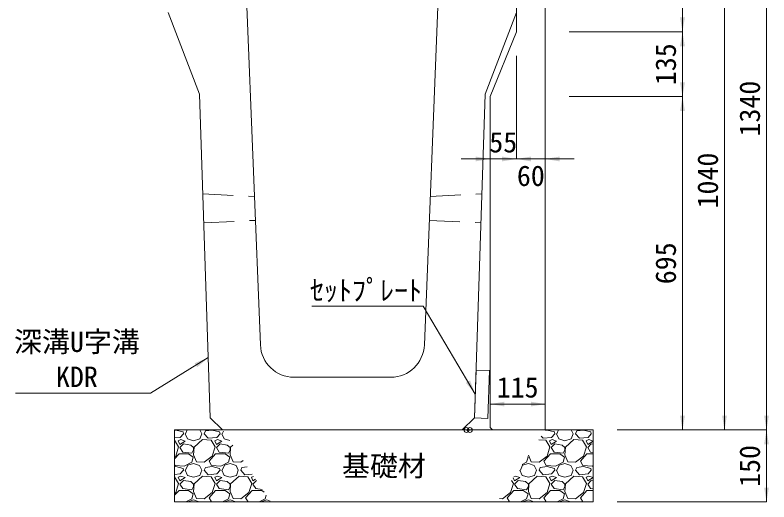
# Model space of a CAD drawing. Units: millimetres at full size. Extents: x 172874 to 217143, y 854931 to 903297.
# Drawn here: x 198187 to 199757, y 863974 to 864989 of the extents above; entities that cross this region are included whole.
import ezdxf
from ezdxf.enums import TextEntityAlignment as Align

# ---------------------------------------------------------------- set-up
doc = ezdxf.new("R2010")
doc.units = ezdxf.units.MM
doc.header["$LTSCALE"] = 20
doc.header["$PDMODE"] = 32
doc.header["$PDSIZE"] = 10
doc.linetypes.add('USER2', pattern=[4.7625, 3.175, -1.5875])
for name, color, linetype, lineweight in [('セットプレート', 3, 'Continuous', 13), ('パネックスKDR', 2, 'Continuous', 13), ('基礎材', 7, 'Continuous', 15), ('寸法線', 7, 'Continuous', 13), ('引出線', 4, 'Continuous', 13), ('本体', 2, 'Continuous', 13), ('補助線', 8, 'Continuous', 13), ('ﾊｯﾁﾝｸﾞ', 7, 'Continuous', 5)]:
    doc.layers.add(name, color=color, linetype=linetype, lineweight=lineweight)
doc.styles.add('ＭＳ ゴシック', font='')
doc.styles.get('ＭＳ ゴシック').set_extended_font_data('MS Gothic')

# ---------------------------------------------------------------- blocks, each defined once
blk = doc.blocks.new('filled_arrow')
at = {"color": 0, "linetype": 'Continuous', "lineweight": -2}
blk.add_solid([(7.5, 1.25), (0, 0), (7.5, -1.25)], dxfattribs=at)

msp = doc.modelspace()

# ---------------------------------------------------------------- linework, layer by layer
at = {"layer": 'セットプレート'}
msp.add_lwpolyline([(199144.21, 864148.51), (199172.2, 864147.58), (199175.5, 864247.53), (199147.52, 864248.45)], close=True, dxfattribs=at)
at = {"layer": 'パネックスKDR'}
for p, q in [((199291.52, 865463.52), (199291.52, 864123.52)), ((199231.52, 865163.52), (199231.52, 864953.52)), ((199231.52, 864953.52), (199176.52, 864818.52)), ((199176.52, 864818.52), (199176.52, 864128.52)), ((199176.52, 864128.52), (199181.52, 864123.52)), ((199181.52, 864123.52), (199291.52, 864123.52))]:
    msp.add_line(p, q, dxfattribs=at)
at = {"layer": '基礎材'}
for p, q in [((198519.66, 864123.52), (199391.52, 864123.52)), ((198519.66, 864123.52), (198519.66, 863973.52)), ((199391.52, 864123.52), (199391.52, 863973.52)), ((198519.66, 863973.52), (199391.52, 863973.52))]:
    msp.add_line(p, q, dxfattribs=at)
at = {"layer": '寸法線'}
for p, q in [((199752.37, 864123.52), (199752.37, 865463.52)), ((199577.37, 865163.52), (199577.37, 864953.52)), ((199664.87, 865163.52), (199664.87, 864123.52)), ((199341.52, 864953.52), (199577.37, 864953.52)), ((199341.52, 864953.52), (199577.37, 864953.52)), ((199577.37, 864953.52), (199577.37, 864818.52)), ((199231.52, 864903.52), (199231.52, 864688.52)), ((199231.52, 864903.52), (199231.52, 864688.52)), ((199291.52, 864903.52), (199291.52, 864688.52)), ((199341.52, 864818.52), (199577.37, 864818.52)), ((199341.52, 864818.52), (199577.37, 864818.52)), ((199577.37, 864818.52), (199577.37, 864123.52)), ((199176.52, 864768.52), (199176.52, 864688.52)), ((199291.52, 864688.52), (199116.52, 864688.52)), ((199171.52, 864688.52), (199351.52, 864688.52)), ((199176.52, 864177.52), (199291.52, 864177.52)), ((199176.52, 864153.52), (199176.52, 864177.52)), ((199291.52, 864148.52), (199291.52, 864177.52)), ((199441.52, 864123.52), (199752.37, 864123.52)), ((199441.52, 864123.52), (199664.87, 864123.52)), ((199441.52, 864123.52), (199577.37, 864123.52)), ((199441.52, 864123.52), (199752.37, 864123.52)), ((199752.37, 864123.52), (199752.37, 863973.52)), ((199441.52, 863973.52), (199752.37, 863973.52))]:
    msp.add_line(p, q, dxfattribs=at)
at = {"layer": '引出線'}
for points in [[(199145.87, 864198.48), (199037.03, 864381.96), (198805.67, 864381.96)], [(198589.68, 864274.34), (198469.47, 864200.05), (198187.94, 864200.05)]]:
    msp.add_lwpolyline(points, dxfattribs=at)
at = {"layer": '本体'}
for p, q in [((198669.02, 865033.52), (198698.34, 864300.72)), ((199069.02, 865033.52), (199039.71, 864300.72)), ((198506.52, 864993.52), (198571.52, 864823.52)), ((199231.52, 864993.52), (199166.52, 864823.52)), ((198571.52, 864823.52), (198593.83, 864148.51)), ((199166.52, 864823.52), (199144.21, 864148.51)), ((198768.28, 864233.52), (198969.77, 864233.52)), ((198593.83, 864148.51), (198619.66, 864123.52)), ((199118.39, 864123.52), (199144.21, 864148.51)), ((198619.66, 864123.52), (199118.39, 864123.52))]:
    msp.add_line(p, q, dxfattribs=at)
at = {"layer": '本体', "linetype": 'USER2'}
for p, q in [((198578.4, 864615.52), (198685.94, 864610.52)), ((199052.1, 864610.52), (199159.65, 864615.52)), ((198580.38, 864555.52), (198687.94, 864560.52)), ((199050.1, 864560.52), (199157.67, 864555.52))]:
    msp.add_line(p, q, dxfattribs=at)
at = {"layer": '本体'}
for centre, start, end in [((198768.28, 864303.52), 182.29061, 270), ((198969.77, 864303.52), 270, 357.70939)]:
    msp.add_arc(centre, 70, start, end, dxfattribs=at)
at = {"layer": '補助線'}
for p in [(199127.52, 864123.52), (199134.52, 864123.52), (199134.52, 864123.52)]:
    msp.add_point(p, dxfattribs=at)
at = {"layer": 'ﾊｯﾁﾝｸﾞ'}
for p, q in [((198521.96, 864123.29), (198519.66, 864123.05)), ((198537.2, 864119.48), (198521.96, 864123.29)), ((198537.96, 864115.67), (198537.2, 864119.48)), ((198542.54, 864115.67), (198545.9, 864123.52)), ((198572.44, 864123.52), (198576.06, 864115.67)), ((198581.4, 864115.67), (198583.68, 864121.77)), ((198598.16, 864123.29), (198583.68, 864121.77)), ((198613.4, 864119.48), (198598.16, 864123.29)), ((198614.16, 864115.67), (198613.4, 864119.48)), ((198618.74, 864115.67), (198621.15, 864121.29)), ((199295.31, 864123.29), (199291.08, 864122.85)), ((199310.55, 864119.48), (199295.31, 864123.29)), ((199311.31, 864115.67), (199310.55, 864119.48)), ((199315.88, 864115.67), (199319.25, 864123.52)), ((199345.79, 864123.52), (199349.41, 864115.67)), ((199354.75, 864115.67), (199357.03, 864121.77)), ((199371.51, 864123.29), (199357.03, 864121.77)), ((199386.75, 864119.48), (199371.51, 864123.29)), ((199387.51, 864115.67), (199386.75, 864119.48)), ((198531.11, 864108.05), (198519.66, 864107.06)), ((198519.68, 864101.96), (198519.66, 864101.96)), ((198528.06, 864088.24), (198519.68, 864101.96)), ((198532.63, 864103.48), (198527.3, 864101.19)), ((198527.3, 864101.19), (198530.34, 864093.57)), ((198537.96, 864115.67), (198531.11, 864108.05)), ((198541.77, 864100.43), (198532.63, 864103.48)), ((198541.77, 864115.67), (198546.35, 864105)), ((198546.35, 864105), (198559.3, 864101.19)), ((198559.3, 864101.19), (198572.25, 864105)), ((198577.59, 864103.48), (198560.06, 864087.48)), ((198572.25, 864105), (198576.06, 864115.67)), ((198595.88, 864101.96), (198577.59, 864103.48)), ((198589.78, 864106.53), (198581.4, 864115.67)), ((198607.31, 864108.05), (198589.78, 864106.53)), ((198604.26, 864088.24), (198595.88, 864101.96)), ((198608.83, 864103.48), (198603.5, 864101.19)), ((198603.5, 864101.19), (198606.54, 864093.57)), ((198614.16, 864115.67), (198607.31, 864108.05)), ((198617.97, 864100.43), (198608.83, 864103.48)), ((198617.97, 864115.67), (198622.55, 864105)), ((198622.55, 864105), (198634.31, 864101.54)), ((199293.02, 864101.96), (199277.98, 864103.21)), ((199286.93, 864106.53), (199283.03, 864110.78)), ((199304.45, 864108.05), (199286.93, 864106.53)), ((199301.41, 864088.24), (199293.02, 864101.96)), ((199305.98, 864103.48), (199300.64, 864101.19)), ((199300.64, 864101.19), (199303.69, 864093.57)), ((199311.31, 864115.67), (199304.45, 864108.05)), ((199315.12, 864100.43), (199305.98, 864103.48)), ((199315.12, 864115.67), (199319.69, 864105)), ((199319.69, 864105), (199332.65, 864101.19)), ((199332.65, 864101.19), (199345.6, 864105)), ((199350.94, 864103.48), (199333.41, 864087.48)), ((199345.6, 864105), (199349.41, 864115.67)), ((199369.22, 864101.96), (199350.94, 864103.48)), ((199363.13, 864106.53), (199354.75, 864115.67)), ((199380.65, 864108.05), (199363.13, 864106.53)), ((199377.61, 864088.24), (199369.22, 864101.96)), ((199382.18, 864103.48), (199376.84, 864101.19)), ((199376.84, 864101.19), (199379.89, 864093.57)), ((199387.51, 864115.67), (199380.65, 864108.05)), ((199391.32, 864100.43), (199382.18, 864103.48)), ((199391.32, 864115.67), (199391.53, 864115.2)), ((198521.96, 864069.19), (198528.06, 864088.24)), ((198530.34, 864093.57), (198541.77, 864100.43)), ((198537.96, 864094.34), (198530.34, 864086.72)), ((198530.34, 864086.72), (198536.44, 864077.57)), ((198553.2, 864092.05), (198537.96, 864094.34)), ((198559.3, 864086.72), (198553.2, 864092.05)), ((198560.06, 864087.48), (198559.3, 864071.48)), ((198559.3, 864082.14), (198559.3, 864086.72)), ((198598.16, 864069.19), (198604.26, 864088.24)), ((198606.54, 864093.57), (198617.97, 864100.43)), ((198614.16, 864094.34), (198606.54, 864086.72)), ((198606.54, 864086.72), (198612.64, 864077.57)), ((198629.4, 864092.05), (198614.16, 864094.34)), ((198635.5, 864086.72), (198629.4, 864092.05)), ((198636.26, 864087.48), (198635.5, 864071.48)), ((198635.5, 864082.14), (198635.5, 864086.72)), ((198640.88, 864091.69), (198636.26, 864087.48)), ((199295.31, 864069.19), (199301.41, 864088.24)), ((199303.69, 864093.57), (199315.12, 864100.43)), ((199311.31, 864094.34), (199303.69, 864086.72)), ((199303.69, 864086.72), (199309.79, 864077.57)), ((199326.55, 864092.05), (199311.31, 864094.34)), ((199332.65, 864086.72), (199326.55, 864092.05)), ((199333.41, 864087.48), (199332.65, 864071.48)), ((199332.65, 864082.14), (199332.65, 864086.72)), ((199371.51, 864069.19), (199377.61, 864088.24)), ((199379.89, 864093.57), (199391.32, 864100.43)), ((199387.51, 864094.34), (199379.89, 864086.72)), ((199379.89, 864086.72), (199385.99, 864077.57)), ((199391.53, 864093.73), (199387.51, 864094.34)), ((198519.66, 864063.58), (198528.82, 864073.76)), ((198528.82, 864073.76), (198548.63, 864073.76)), ((198536.44, 864077.57), (198555.49, 864075.29)), ((198548.63, 864073.76), (198558.54, 864066.9)), ((198555.49, 864075.29), (198559.3, 864082.14)), ((198559.3, 864071.48), (198565.4, 864057)), ((198591.3, 864058.52), (198605.02, 864073.76)), ((198605.02, 864073.76), (198624.83, 864073.76)), ((198612.64, 864077.57), (198631.69, 864075.29)), ((198624.83, 864073.76), (198634.74, 864066.9)), ((198631.69, 864075.29), (198635.5, 864082.14)), ((198635.5, 864071.48), (198641.6, 864057)), ((199256.6, 864071.13), (199262.54, 864057)), ((199288.45, 864058.52), (199302.17, 864073.76)), ((199302.17, 864073.76), (199321.98, 864073.76)), ((199309.79, 864077.57), (199328.84, 864075.29)), ((199321.98, 864073.76), (199331.89, 864066.9)), ((199328.84, 864075.29), (199332.65, 864082.14)), ((199332.65, 864071.48), (199338.74, 864057)), ((199364.65, 864058.52), (199378.37, 864073.76)), ((199378.37, 864073.76), (199391.54, 864073.76)), ((199385.99, 864077.57), (199391.54, 864076.91)), ((198519.66, 864067.41), (198521.96, 864069.19)), ((198555.49, 864056.24), (198539.49, 864047.85)), ((198547.11, 864050.14), (198559.3, 864053.95)), ((198558.54, 864066.9), (198555.49, 864056.24)), ((198559.3, 864053.95), (198571.49, 864049.38)), ((198565.4, 864057), (198581.4, 864056.24)), ((198581.4, 864056.24), (198598.16, 864069.19)), ((198596.64, 864049.38), (198591.3, 864058.52)), ((198631.69, 864056.24), (198615.69, 864047.85)), ((198623.31, 864050.14), (198635.5, 864053.95)), ((198634.74, 864066.9), (198631.69, 864056.24)), ((198635.5, 864053.95), (198647.69, 864049.38)), ((198641.6, 864057), (198657.6, 864056.24)), ((198657.6, 864056.24), (198662.16, 864059.76)), ((199252.64, 864056.24), (199243.46, 864051.43)), ((199244.26, 864050.14), (199256.45, 864053.95)), ((199255.69, 864066.9), (199252.64, 864056.24)), ((199254.38, 864067.81), (199255.69, 864066.9)), ((199256.45, 864053.95), (199268.64, 864049.38)), ((199262.54, 864057), (199278.55, 864056.24)), ((199278.55, 864056.24), (199295.31, 864069.19)), ((199293.79, 864049.38), (199288.45, 864058.52)), ((199328.84, 864056.24), (199312.84, 864047.85)), ((199320.46, 864050.14), (199332.65, 864053.95)), ((199331.89, 864066.9), (199328.84, 864056.24)), ((199332.65, 864053.95), (199344.84, 864049.38)), ((199338.74, 864057), (199354.75, 864056.24)), ((199354.75, 864056.24), (199371.51, 864069.19)), ((199369.99, 864049.38), (199364.65, 864058.52)), ((198520.44, 864049.38), (198519.66, 864050.71)), ((198521.96, 864047.09), (198519.66, 864046.85)), ((198539.49, 864047.85), (198520.44, 864049.38)), ((198537.2, 864043.28), (198521.96, 864047.09)), ((198537.96, 864039.47), (198531.11, 864031.85)), ((198537.96, 864039.47), (198537.2, 864043.28)), ((198541.77, 864039.47), (198546.35, 864028.8)), ((198542.54, 864039.47), (198547.11, 864050.14)), ((198571.49, 864049.38), (198576.06, 864039.47)), ((198572.25, 864028.8), (198576.06, 864039.47)), ((198581.4, 864039.47), (198583.68, 864045.57)), ((198589.78, 864030.33), (198581.4, 864039.47)), ((198598.16, 864047.09), (198583.68, 864045.57)), ((198615.69, 864047.85), (198596.64, 864049.38)), ((198613.4, 864043.28), (198598.16, 864047.09)), ((198614.16, 864039.47), (198607.31, 864031.85)), ((198614.16, 864039.47), (198613.4, 864043.28)), ((198617.97, 864039.47), (198622.55, 864028.8)), ((198618.74, 864039.47), (198623.31, 864050.14)), ((198647.69, 864049.38), (198652.26, 864039.47)), ((198648.45, 864028.8), (198652.26, 864039.47)), ((198657.6, 864039.47), (198659.88, 864045.57)), ((198665.98, 864030.33), (198657.6, 864039.47)), ((198670.86, 864046.72), (198659.88, 864045.57)), ((199238.92, 864039.47), (199243.49, 864028.8)), ((199239.68, 864039.47), (199244.26, 864050.14)), ((199268.64, 864049.38), (199273.21, 864039.47)), ((199269.4, 864028.8), (199273.21, 864039.47)), ((199278.55, 864039.47), (199280.83, 864045.57)), ((199286.93, 864030.33), (199278.55, 864039.47)), ((199295.31, 864047.09), (199280.83, 864045.57)), ((199312.84, 864047.85), (199293.79, 864049.38)), ((199310.55, 864043.28), (199295.31, 864047.09)), ((199311.31, 864039.47), (199304.45, 864031.85)), ((199311.31, 864039.47), (199310.55, 864043.28)), ((199315.12, 864039.47), (199319.69, 864028.8)), ((199315.88, 864039.47), (199320.46, 864050.14)), ((199344.84, 864049.38), (199349.41, 864039.47)), ((199345.6, 864028.8), (199349.41, 864039.47)), ((199354.75, 864039.47), (199357.03, 864045.57)), ((199363.13, 864030.33), (199354.75, 864039.47)), ((199371.51, 864047.09), (199357.03, 864045.57)), ((199389.04, 864047.85), (199369.99, 864049.38)), ((199386.75, 864043.28), (199371.51, 864047.09)), ((199387.51, 864039.47), (199380.65, 864031.85)), ((199387.51, 864039.47), (199386.75, 864043.28)), ((199391.55, 864049.17), (199389.04, 864047.85)), ((199391.32, 864039.47), (199391.55, 864038.94)), ((198531.11, 864031.85), (198519.66, 864030.86)), ((198519.68, 864025.76), (198519.66, 864025.76)), ((198528.06, 864012.04), (198519.68, 864025.76)), ((198532.63, 864027.28), (198527.3, 864024.99)), ((198527.3, 864024.99), (198530.34, 864017.37)), ((198530.34, 864017.37), (198541.77, 864024.23)), ((198541.77, 864024.23), (198532.63, 864027.28)), ((198546.35, 864028.8), (198559.3, 864024.99)), ((198559.3, 864024.99), (198572.25, 864028.8)), ((198577.59, 864027.28), (198560.06, 864011.28)), ((198595.88, 864025.76), (198577.59, 864027.28)), ((198607.31, 864031.85), (198589.78, 864030.33)), ((198604.26, 864012.04), (198595.88, 864025.76)), ((198608.83, 864027.28), (198603.5, 864024.99)), ((198603.5, 864024.99), (198606.54, 864017.37)), ((198606.54, 864017.37), (198617.97, 864024.23)), ((198617.97, 864024.23), (198608.83, 864027.28)), ((198622.55, 864028.8), (198635.5, 864024.99)), ((198635.5, 864024.99), (198648.45, 864028.8)), ((198653.79, 864027.28), (198636.26, 864011.28)), ((198672.08, 864025.76), (198653.79, 864027.28)), ((198680.92, 864031.63), (198665.98, 864030.33)), ((198680.46, 864012.04), (198672.08, 864025.76)), ((198684.09, 864026.88), (198679.7, 864024.99)), ((198679.7, 864024.99), (198682.74, 864017.37)), ((199224.97, 864023.69), (199227.49, 864017.37)), ((199229.78, 864027.28), (199226.4, 864025.83)), ((199227.49, 864017.37), (199238.92, 864024.23)), ((199238.92, 864024.23), (199229.78, 864027.28)), ((199243.49, 864028.8), (199256.45, 864024.99)), ((199256.45, 864024.99), (199269.4, 864028.8)), ((199274.74, 864027.28), (199257.21, 864011.28)), ((199293.02, 864025.76), (199274.74, 864027.28)), ((199304.45, 864031.85), (199286.93, 864030.33)), ((199301.41, 864012.04), (199293.02, 864025.76)), ((199305.98, 864027.28), (199300.64, 864024.99)), ((199300.64, 864024.99), (199303.69, 864017.37)), ((199303.69, 864017.37), (199315.12, 864024.23)), ((199315.12, 864024.23), (199305.98, 864027.28)), ((199319.69, 864028.8), (199332.65, 864024.99)), ((199332.65, 864024.99), (199345.6, 864028.8)), ((199350.94, 864027.28), (199333.41, 864011.28)), ((199369.22, 864025.76), (199350.94, 864027.28)), ((199380.65, 864031.85), (199363.13, 864030.33)), ((199377.61, 864012.04), (199369.22, 864025.76)), ((199382.18, 864027.28), (199376.84, 864024.99)), ((199376.84, 864024.99), (199379.89, 864017.37)), ((199379.89, 864017.37), (199391.32, 864024.23)), ((199391.32, 864024.23), (199382.18, 864027.28)), ((198521.96, 863992.99), (198528.06, 864012.04)), ((198537.96, 864018.14), (198530.34, 864010.52)), ((198530.34, 864010.52), (198536.44, 864001.37)), ((198553.2, 864015.85), (198537.96, 864018.14)), ((198559.3, 864010.52), (198553.2, 864015.85)), ((198560.06, 864011.28), (198559.3, 863995.28)), ((198559.3, 864005.94), (198559.3, 864010.52)), ((198598.16, 863992.99), (198604.26, 864012.04)), ((198614.16, 864018.14), (198606.54, 864010.52)), ((198606.54, 864010.52), (198612.64, 864001.37)), ((198629.4, 864015.85), (198614.16, 864018.14)), ((198635.5, 864010.52), (198629.4, 864015.85)), ((198636.26, 864011.28), (198635.5, 863995.28)), ((198635.5, 864005.94), (198635.5, 864010.52)), ((198674.36, 863992.99), (198680.46, 864012.04)), ((198682.74, 864017.37), (198688.23, 864020.67)), ((198690.1, 864017.87), (198682.74, 864010.52)), ((198682.74, 864010.52), (198688.84, 864001.37)), ((199219.11, 863992.99), (199225.21, 864012.04)), ((199225.21, 864012.04), (199221.38, 864018.3)), ((199235.11, 864018.14), (199227.49, 864010.52)), ((199227.49, 864010.52), (199233.59, 864001.37)), ((199250.35, 864015.85), (199235.11, 864018.14)), ((199256.45, 864010.52), (199250.35, 864015.85)), ((199257.21, 864011.28), (199256.45, 863995.28)), ((199256.45, 864005.94), (199256.45, 864010.52)), ((199295.31, 863992.99), (199301.41, 864012.04)), ((199311.31, 864018.14), (199303.69, 864010.52)), ((199303.69, 864010.52), (199309.79, 864001.37)), ((199326.55, 864015.85), (199311.31, 864018.14)), ((199332.65, 864010.52), (199326.55, 864015.85)), ((199333.41, 864011.28), (199332.65, 863995.28)), ((199332.65, 864005.94), (199332.65, 864010.52)), ((199371.51, 863992.99), (199377.61, 864012.04)), ((199387.51, 864018.14), (199379.89, 864010.52)), ((199379.89, 864010.52), (199385.99, 864001.37)), ((199391.56, 864017.53), (199387.51, 864018.14)), ((198519.66, 863987.38), (198528.82, 863997.56)), ((198519.66, 863991.21), (198521.96, 863992.99)), ((198528.82, 863997.56), (198548.63, 863997.56)), ((198536.44, 864001.37), (198555.49, 863999.09)), ((198548.63, 863997.56), (198558.54, 863990.7)), ((198555.49, 863999.09), (198559.3, 864005.94)), ((198559.3, 863995.28), (198565.4, 863980.8)), ((198581.4, 863980.04), (198598.16, 863992.99)), ((198591.3, 863982.32), (198605.02, 863997.56)), ((198605.02, 863997.56), (198624.83, 863997.56)), ((198612.64, 864001.37), (198631.69, 863999.09)), ((198624.83, 863997.56), (198634.74, 863990.7)), ((198631.69, 863999.09), (198635.5, 864005.94)), ((198635.5, 863995.28), (198641.6, 863980.8)), ((198657.6, 863980.04), (198674.36, 863992.99)), ((198667.5, 863982.32), (198681.22, 863997.56)), ((198681.22, 863997.56), (198701.03, 863997.56)), ((198688.84, 864001.37), (198702.16, 863999.77)), ((198701.03, 863997.56), (198705.86, 863994.22)), ((199202.35, 863980.04), (199219.11, 863992.99)), ((199212.25, 863982.32), (199225.97, 863997.56)), ((199225.97, 863997.56), (199245.78, 863997.56)), ((199233.59, 864001.37), (199252.64, 863999.09)), ((199245.78, 863997.56), (199255.69, 863990.7)), ((199252.64, 863999.09), (199256.45, 864005.94)), ((199256.45, 863995.28), (199262.54, 863980.8)), ((199278.55, 863980.04), (199295.31, 863992.99)), ((199288.45, 863982.32), (199302.17, 863997.56)), ((199302.17, 863997.56), (199321.98, 863997.56)), ((199309.79, 864001.37), (199328.84, 863999.09)), ((199321.98, 863997.56), (199331.89, 863990.7)), ((199328.84, 863999.09), (199332.65, 864005.94)), ((199332.65, 863995.28), (199338.74, 863980.8)), ((199354.75, 863980.04), (199371.51, 863992.99)), ((199364.65, 863982.32), (199378.37, 863997.56)), ((199378.37, 863997.56), (199391.56, 863997.56)), ((199385.99, 864001.37), (199391.56, 864000.7)), ((198555.49, 863980.04), (198543.05, 863973.52)), ((198547.11, 863973.94), (198559.3, 863977.75)), ((198558.54, 863990.7), (198555.49, 863980.04)), ((198559.3, 863977.75), (198570.58, 863973.52)), ((198565.4, 863980.8), (198581.4, 863980.04)), ((198596.44, 863973.52), (198591.3, 863982.32)), ((198631.69, 863980.04), (198619.25, 863973.52)), ((198623.31, 863973.94), (198635.5, 863977.75)), ((198634.74, 863990.7), (198631.69, 863980.04)), ((198635.5, 863977.75), (198646.78, 863973.52)), ((198641.6, 863980.8), (198657.6, 863980.04)), ((198672.64, 863973.52), (198667.5, 863982.32)), ((198707.89, 863980.04), (198695.45, 863973.52)), ((198699.51, 863973.94), (198711.7, 863977.75)), ((198710.12, 863987.83), (198707.89, 863980.04)), ((198711.7, 863977.75), (198718.55, 863975.18)), ((199196.07, 863980.34), (199202.35, 863980.04)), ((199217.39, 863973.52), (199212.25, 863982.32)), ((199252.64, 863980.04), (199240.2, 863973.52)), ((199244.26, 863973.94), (199256.45, 863977.75)), ((199255.69, 863990.7), (199252.64, 863980.04)), ((199256.45, 863977.75), (199267.73, 863973.52)), ((199262.54, 863980.8), (199278.55, 863980.04)), ((199293.59, 863973.52), (199288.45, 863982.32)), ((199328.84, 863980.04), (199316.4, 863973.52)), ((199320.46, 863973.94), (199332.65, 863977.75)), ((199331.89, 863990.7), (199328.84, 863980.04)), ((199332.65, 863977.75), (199343.93, 863973.52)), ((199338.74, 863980.8), (199354.75, 863980.04)), ((199369.79, 863973.52), (199364.65, 863982.32)), ((198520.24, 863973.52), (198519.66, 863974.51)), ((198546.93, 863973.52), (198547.11, 863973.94)), ((198623.13, 863973.52), (198623.31, 863973.94)), ((198699.33, 863973.52), (198699.51, 863973.94)), ((199191.53, 863973.52), (199191.53, 863973.52)), ((199244.08, 863973.52), (199244.26, 863973.94)), ((199320.28, 863973.52), (199320.46, 863973.94))]:
    msp.add_line(p, q, dxfattribs=at)

# ---------------------------------------------------------------- block references
at = {"layer": '寸法線', "xscale": 4, "yscale": 4}
for p, rotation in [((199577.37, 864953.52), 90), ((199577.37, 864953.52), 270), ((199577.37, 864818.52), 90), ((199577.37, 864818.52), 270), ((199176.52, 864688.52), 180), ((199231.52, 864688.52), 180), ((199291.52, 864177.52), 180), ((199577.37, 864123.52), 90), ((199664.87, 864123.52), 90), ((199752.37, 864123.52), 90), ((199752.37, 864123.52), 270), ((199752.37, 863973.52), 90)]:
    msp.add_blockref('filled_arrow', p, dxfattribs=dict(at, rotation=rotation))
for p in [(199231.52, 864688.52), (199291.52, 864688.52), (199176.52, 864177.52)]:
    msp.add_blockref('filled_arrow', p, dxfattribs=at)
at = {"layer": '引出線', "xscale": 4, "yscale": 4}
for p, rotation in [((198589.68, 864274.34), 211.7), ((199145.87, 864198.48), 120.7)]:
    msp.add_blockref('filled_arrow', p, dxfattribs=dict(at, rotation=rotation))

# ---------------------------------------------------------------- texts
at = {"layer": '寸法線', "style": 'ＭＳ ゴシック'}
for s, p in [('135', (199542.37, 864886.02)), ('1340', (199717.37, 864793.52)), ('1040', (199629.87, 864643.52)), ('695', (199542.37, 864471.02)), ('150', (199717.37, 864048.52))]:
    msp.add_text(s, height=42.72, rotation=90, dxfattribs=at).set_placement(p, align=Align.MIDDLE_CENTER)
for s, p in [('55', (199204.02, 864723.52)), ('60', (199261.52, 864653.52)), ('115', (199234.02, 864212.52)), ('基礎材', (198955.59, 864048.52))]:
    msp.add_text(s, height=42.72, dxfattribs=at).set_placement(p, align=Align.MIDDLE_CENTER)
at = {"layer": '引出線', "style": 'ＭＳ ゴシック'}
msp.add_text('ｾｯﾄﾌﾟﾚｰﾄ', height=42.72, dxfattribs=at).set_placement((199034.78, 864435.96), align=Align.TOP_RIGHT)
for s, p in [('深溝U字溝', (198185.09, 864273.29)), ('KDR', (198272.5, 864200.17))]:
    msp.add_text(s, height=42.72, dxfattribs=at).set_placement(p, align=Align.BOTTOM_LEFT)

doc.saveas('drawing.dxf')
